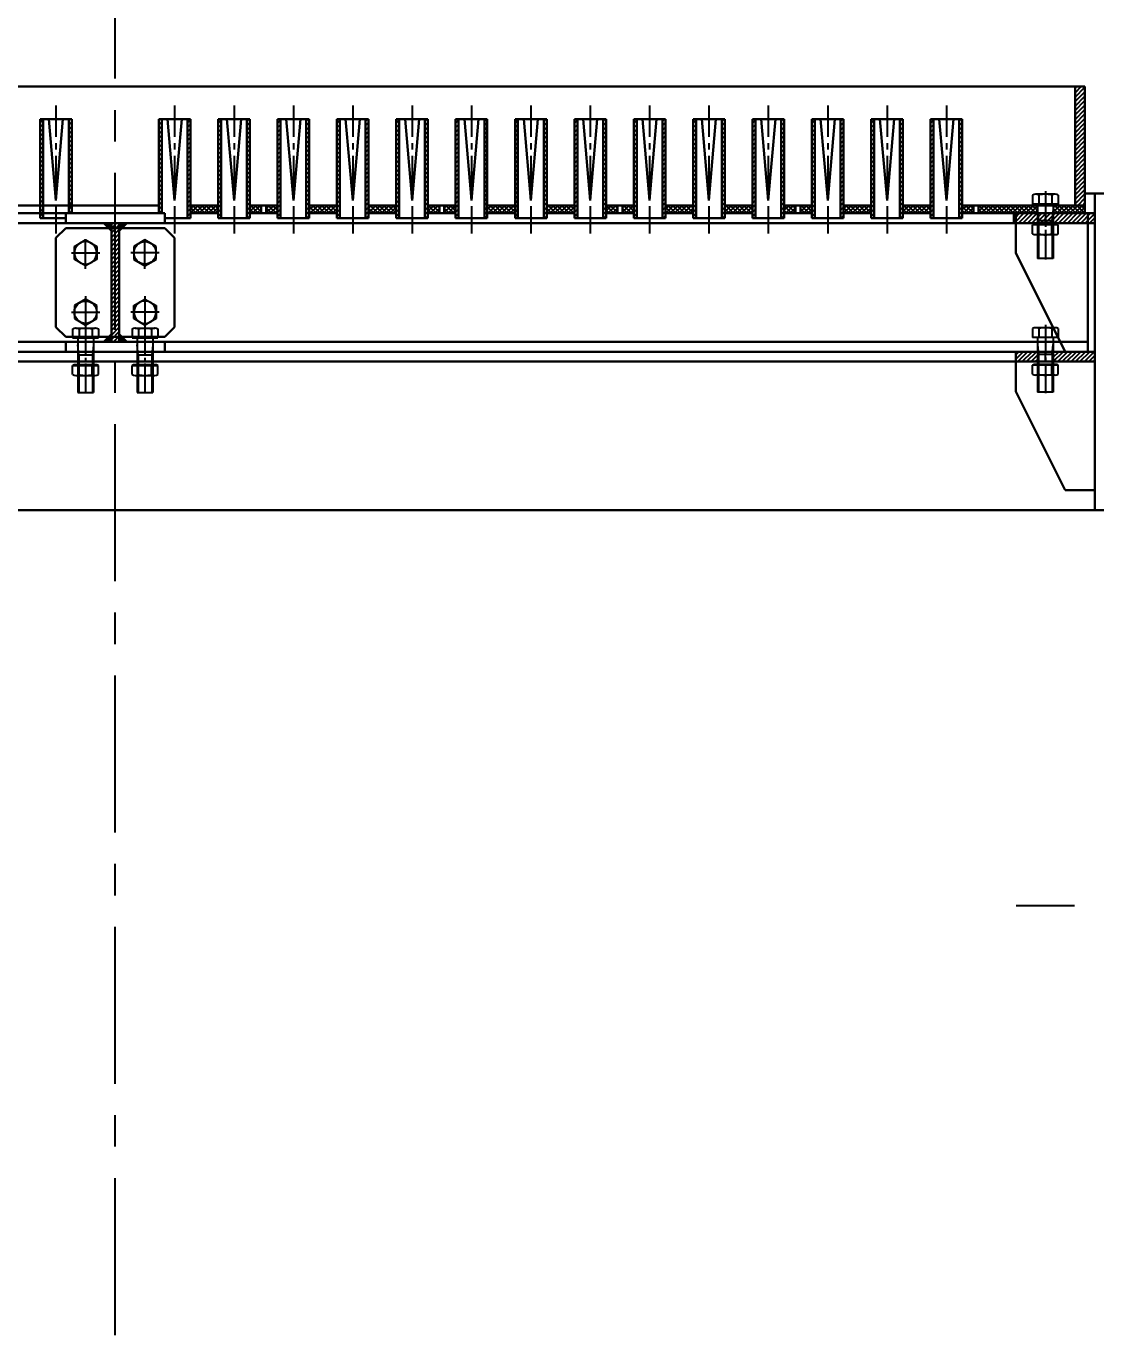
# Model space of a CAD drawing. Header units: millimetres. Extents: x -1286879 to -1269059, y -656245 to -631015.
# Drawn here: x -1282922 to -1281841, y -645422 to -644098 of the extents above; entities that cross this region are included whole.
import ezdxf

# ---------------------------------------------------------------- set-up
doc = ezdxf.new("R2010")
doc.units = ezdxf.units.MM
doc.linetypes.add('CENTER', pattern=[50.8, 31.75, -6.35, 6.35, -6.35])
doc.linetypes.add('EB_DASHDOT', pattern=[39, 30, -3, 3, -3])
doc.layers.get('0').update_dxf_attribs({"linetype": 'CONTINUOUS'})
doc.layers.get('Defpoints').update_dxf_attribs({"linetype": 'CONTINUOUS'})
for name, color, linetype in [('EbLayer1', 7, 'CONTINUOUS'), ('EbLayer2', 1, 'EB_DASHDOT'), ('EbLayer4', 7, 'CONTINUOUS')]:
    doc.layers.add(name, color=color, linetype=linetype)
doc.styles.add('HZ', font='txt.shx', dxfattribs={"width": 0.8, "bigfont": 'hztxt.shx'})
doc.dimstyles.new('gqb100', dxfattribs={"dimscale": 5, "dimtxt": 20, "dimasz": 15, "dimexe": 40, "dimexo": 8, "dimgap": 5, "dimtad": 1, "dimtoh": 1, "dimdec": 0, "dimdsep": 46, "dimtxsty": 'HZ', "dimcen": 5, "dimadec": 0, "dimazin": 0, "dimtfac": 1, "dimtdec": 0, "dimtmove": 0, "dimatfit": 3, "dimfxl": 1, "dimtolj": 1, "dimtzin": 0, "dimarcsym": 0})
pattern_1 = [(45, (-15287.3894, -126156.0307), (-2.24506403, 2.24506403), [])]
pattern_2 = [(45, (-30260.9053, -125150.8062), (-2.24506403, 2.24506403), []), (135, (-30260.9053, -125150.8062), (-2.24506403, -2.24506403), [])]
pattern_3 = [(45, (-30260.9053, -125150.8062), (-2.24506403, 2.24506403), [])]

# ---------------------------------------------------------------- blocks, each defined once
blk = doc.blocks.new('EB_BLOCK2', base_point=(64.5, -59.9))
at = {"layer": 'EbLayer1'}
for p, q in [((64.5, -46.8), (53.1, -53.4)), ((75.8, -53.4), (64.5, -46.8)), ((53.1, -53.4), (53.1, -66.5)), ((75.8, -66.5), (75.8, -53.4)), ((53.1, -66.5), (64.5, -73)), ((64.5, -73), (75.8, -66.5))]:
    blk.add_line(p, q, dxfattribs=at)
blk.add_circle((64.5, -59.9), 11.3, dxfattribs=at)
at = {"layer": 'EbLayer2', "linetype": 'EB_DASHDOT'}
for p, q in [((64.5, -76), (64.5, -43.8)), ((78.8, -59.9), (50.1, -59.9))]:
    blk.add_line(p, q, dxfattribs=at)
blk = doc.blocks.new('EB_BLOCK1', base_point=(-28.1, -59.9))
at = {"layer": 'EbLayer1'}
for p, q in [((-38.1, -50.1), (-38.1, -69.7)), ((-37.2, -46.8), (-28.1, -46.8)), ((-28.1, -46.8), (-28.1, -73)), ((-28.1, -51.9), (-28.1, -67.9)), ((-28.1, -51.9), (26.9, -51.9)), ((-11.1, -51.9), (-11.1, -67.9)), ((26.9, -51.9), (26.9, -67.9)), ((-37.2, -53.4), (-28.1, -53.4)), ((-37.2, -66.5), (-28.1, -66.5)), ((-37.2, -73), (-28.1, -73)), ((-28.1, -67.9), (26.9, -67.9))]:
    blk.add_line(p, q, dxfattribs=at)
for centre, radius, start, end in [((-31.8, -50.1), 6.34, 148.9424, 211.0576), ((-14.1, -59.9), 24, 164.1807, 195.8193), ((-31.8, -69.7), 6.34, 148.9424, 211.0576)]:
    blk.add_arc(centre, radius, start, end, dxfattribs=at)
at = {"layer": 'EbLayer2', "linetype": 'EB_DASHDOT'}
blk.add_line((-41.1, -59.9), (29.9, -59.9), dxfattribs=at)
at = {"layer": 'EbLayer4'}
for p, q in [((-11.1, -53.1), (-21.1, -51.9)), ((-11.1, -53.1), (26.9, -53.1)), ((-21.1, -67.9), (-11.1, -66.7)), ((-11.1, -66.7), (26.9, -66.7))]:
    blk.add_line(p, q, dxfattribs=at)
blk = doc.blocks.new('*D339')
at = {"color": 0, "lineweight": -2, "ltscale": 0.5}
for p, q in [((-1282506.7, -632203.6), (-1280781.7, -632203.6)), ((-1280881.7, -632253.6), (-1280881.7, -654709.3)), ((-1280961.4, -654759.3), (-1280781.7, -654759.3))]:
    blk.add_line(p, q, dxfattribs=at)
at = {"color": 0, "ltscale": 0.5}
for points in [[(-1280890.1, -632253.6), (-1280873.4, -632253.6), (-1280881.7, -632203.6)], [(-1280890.1, -654709.3), (-1280873.4, -654709.3), (-1280881.7, -654759.3)]]:
    blk.add_solid(points, dxfattribs=at)
at = {"layer": 'Defpoints', "color": 0, "ltscale": 0.5}
for p in [(-1282536.7, -632203.6), (-1280991.4, -654759.3), (-1280881.7, -654759.3)]:
    blk.add_point(p, dxfattribs=at)
at = {"color": 0, "ltscale": 0.5, "insert": (-1280951.7, -643481.4), "char_height": 110, "attachment_point": 5, "rotation": 90, "style": 'HZ'}
blk.add_mtext('\\A1;~22556', dxfattribs=at)

msp = doc.modelspace()

# ---------------------------------------------------------------- hatches: boundary and pattern name
h = msp.add_hatch()
h.set_pattern_fill('ANSI31', color=256, style=0)
h.set_pattern_definition(pattern_3)
h.paths.add_polyline_path([(-1281851.7, -644158.6), (-1281861.7, -644158.6), (-1281861.7, -644278.6), (-1281851.7, -644278.6)])
at = {"ltscale": 0.5}
h = msp.add_hatch(dxfattribs=at)
h.set_pattern_fill('ANSI31', color=256, style=0)
h.set_pattern_definition([(135, (-2535402.567, -125150.8062), (2.24506403, 2.24506403), [])])
h.paths.add_polyline_path([(-1282878.7, -644191.6), (-1282875.7, -644191.6), (-1282875.7, -644286.6), (-1282878.7, -644286.6)])
h.paths.add_polyline_path([(-1282907.7, -644191.6), (-1282904.7, -644191.6), (-1282904.7, -644291.6), (-1282907.7, -644291.6)])
h = msp.add_hatch(dxfattribs=at)
h.set_pattern_fill('ANSI31', color=256, style=0)
h.set_pattern_definition(pattern_3)
h.paths.add_polyline_path([(-1282784.7, -644191.6), (-1282787.7, -644191.6), (-1282787.7, -644286.6), (-1282784.7, -644286.6)])
h.paths.add_polyline_path([(-1282755.7, -644191.6), (-1282758.7, -644191.6), (-1282758.7, -644291.6), (-1282755.7, -644291.6)])
h = msp.add_hatch(dxfattribs=at)
h.set_pattern_fill('ANSI31', color=256, style=0)
h.set_pattern_definition(pattern_3)
h.paths.add_polyline_path([(-1282724.7, -644191.6), (-1282727.7, -644191.6), (-1282727.7, -644291.6), (-1282724.7, -644291.6)])
h.paths.add_polyline_path([(-1282695.7, -644191.6), (-1282698.7, -644191.6), (-1282698.7, -644291.6), (-1282695.7, -644291.6)])
h = msp.add_hatch(dxfattribs=at)
h.set_pattern_fill('ANSI31', color=256, style=0)
h.set_pattern_definition([(45, (-30200.9053, -125150.8062), (-2.24506403, 2.24506403), [])])
h.paths.add_polyline_path([(-1282664.7, -644191.6), (-1282667.7, -644191.6), (-1282667.7, -644291.6), (-1282664.7, -644291.6)])
h.paths.add_polyline_path([(-1282635.7, -644191.6), (-1282638.7, -644191.6), (-1282638.7, -644291.6), (-1282635.7, -644291.6)])
h = msp.add_hatch(dxfattribs=at)
h.set_pattern_fill('ANSI31', color=256, style=0)
h.set_pattern_definition([(45, (-30140.9053, -125150.8062), (-2.24506403, 2.24506403), [])])
h.paths.add_polyline_path([(-1282604.7, -644191.6), (-1282607.7, -644191.6), (-1282607.7, -644291.6), (-1282604.7, -644291.6)])
h.paths.add_polyline_path([(-1282575.7, -644191.6), (-1282578.7, -644191.6), (-1282578.7, -644291.6), (-1282575.7, -644291.6)])
h = msp.add_hatch(dxfattribs=at)
h.set_pattern_fill('ANSI31', color=256, style=0)
h.set_pattern_definition([(45, (-30080.9053, -125150.8062), (-2.24506403, 2.24506403), [])])
h.paths.add_polyline_path([(-1282544.7, -644191.6), (-1282547.7, -644191.6), (-1282547.7, -644291.6), (-1282544.7, -644291.6)])
h.paths.add_polyline_path([(-1282515.7, -644191.6), (-1282518.7, -644191.6), (-1282518.7, -644291.6), (-1282515.7, -644291.6)])
h = msp.add_hatch(dxfattribs=at)
h.set_pattern_fill('ANSI31', color=256, style=0)
h.set_pattern_definition([(45, (-30020.9053, -125150.8062), (-2.24506403, 2.24506403), [])])
h.paths.add_polyline_path([(-1282484.7, -644191.6), (-1282487.7, -644191.6), (-1282487.7, -644291.6), (-1282484.7, -644291.6)])
h.paths.add_polyline_path([(-1282455.7, -644191.6), (-1282458.7, -644191.6), (-1282458.7, -644291.6), (-1282455.7, -644291.6)])
h = msp.add_hatch(dxfattribs=at)
h.set_pattern_fill('ANSI31', color=256, style=0)
h.set_pattern_definition([(45, (-29960.9053, -125150.8062), (-2.24506403, 2.24506403), [])])
h.paths.add_polyline_path([(-1282424.7, -644191.6), (-1282427.7, -644191.6), (-1282427.7, -644291.6), (-1282424.7, -644291.6)])
h.paths.add_polyline_path([(-1282395.7, -644191.6), (-1282398.7, -644191.6), (-1282398.7, -644291.6), (-1282395.7, -644291.6)])
h = msp.add_hatch(dxfattribs=at)
h.set_pattern_fill('ANSI31', color=256, style=0)
h.set_pattern_definition([(45, (-29900.9053, -125150.8062), (-2.24506403, 2.24506403), [])])
h.paths.add_polyline_path([(-1282364.7, -644191.6), (-1282367.7, -644191.6), (-1282367.7, -644291.6), (-1282364.7, -644291.6)])
h.paths.add_polyline_path([(-1282335.7, -644191.6), (-1282338.7, -644191.6), (-1282338.7, -644291.6), (-1282335.7, -644291.6)])
h = msp.add_hatch(dxfattribs=at)
h.set_pattern_fill('ANSI31', color=256, style=0)
h.set_pattern_definition([(45, (-29840.9053, -125150.8062), (-2.24506403, 2.24506403), [])])
h.paths.add_polyline_path([(-1282304.7, -644191.6), (-1282307.7, -644191.6), (-1282307.7, -644291.6), (-1282304.7, -644291.6)])
h.paths.add_polyline_path([(-1282275.7, -644191.6), (-1282278.7, -644191.6), (-1282278.7, -644291.6), (-1282275.7, -644291.6)])
h = msp.add_hatch(dxfattribs=at)
h.set_pattern_fill('ANSI31', color=256, style=0)
h.set_pattern_definition([(45, (-29780.9053, -125150.8062), (-2.24506403, 2.24506403), [])])
h.paths.add_polyline_path([(-1282244.7, -644191.6), (-1282247.7, -644191.6), (-1282247.7, -644291.6), (-1282244.7, -644291.6)])
h.paths.add_polyline_path([(-1282215.7, -644191.6), (-1282218.7, -644191.6), (-1282218.7, -644291.6), (-1282215.7, -644291.6)])
h = msp.add_hatch(dxfattribs=at)
h.set_pattern_fill('ANSI31', color=256, style=0)
h.set_pattern_definition([(45, (-29720.9053, -125150.8062), (-2.24506403, 2.24506403), [])])
h.paths.add_polyline_path([(-1282184.7, -644191.6), (-1282187.7, -644191.6), (-1282187.7, -644291.6), (-1282184.7, -644291.6)])
h.paths.add_polyline_path([(-1282155.7, -644191.6), (-1282158.7, -644191.6), (-1282158.7, -644291.6), (-1282155.7, -644291.6)])
h = msp.add_hatch(dxfattribs=at)
h.set_pattern_fill('ANSI31', color=256, style=0)
h.set_pattern_definition([(45, (-29660.9053, -125150.8062), (-2.24506403, 2.24506403), [])])
h.paths.add_polyline_path([(-1282124.7, -644191.6), (-1282127.7, -644191.6), (-1282127.7, -644291.6), (-1282124.7, -644291.6)])
h.paths.add_polyline_path([(-1282095.7, -644191.6), (-1282098.7, -644191.6), (-1282098.7, -644291.6), (-1282095.7, -644291.6)])
h = msp.add_hatch(dxfattribs=at)
h.set_pattern_fill('ANSI31', color=256, style=0)
h.set_pattern_definition([(45, (-29600.9053, -125150.8062), (-2.24506403, 2.24506403), [])])
h.paths.add_polyline_path([(-1282064.7, -644191.6), (-1282067.7, -644191.6), (-1282067.7, -644291.6), (-1282064.7, -644291.6)])
h.paths.add_polyline_path([(-1282035.7, -644191.6), (-1282038.7, -644191.6), (-1282038.7, -644291.6), (-1282035.7, -644291.6)])
h = msp.add_hatch(dxfattribs=at)
h.set_pattern_fill('ANSI31', color=256, style=0)
h.set_pattern_definition([(45, (-29540.9053, -125150.8062), (-2.24506403, 2.24506403), [])])
h.paths.add_polyline_path([(-1282004.7, -644191.6), (-1282007.7, -644191.6), (-1282007.7, -644291.6), (-1282004.7, -644291.6)])
h.paths.add_polyline_path([(-1281975.7, -644191.6), (-1281978.7, -644191.6), (-1281978.7, -644291.6), (-1281975.7, -644291.6)])
h = msp.add_hatch()
h.set_pattern_fill('ANSI37', color=256, style=0)
h.set_pattern_definition(pattern_2)
h.paths.add_polyline_path([(-1282727.7, -644286.6), (-1282727.7, -644278.6), (-1282755.7, -644278.6), (-1282755.7, -644286.6)])
h = msp.add_hatch()
h.set_pattern_fill('ANSI37', color=256, style=0)
h.set_pattern_definition(pattern_2)
h.paths.add_polyline_path([(-1282367.7, -644286.6), (-1282367.7, -644278.6), (-1282395.7, -644278.6), (-1282395.7, -644286.6)])
h.paths.add_polyline_path([(-1282427.7, -644286.6), (-1282427.7, -644278.6), (-1282455.7, -644278.6), (-1282455.7, -644286.6)])
h.paths.add_polyline_path([(-1282499.2, -644286.6), (-1282487.7, -644286.6), (-1282487.7, -644278.6), (-1282499.2, -644278.6)])
h.paths.add_polyline_path([(-1282504.2, -644286.6), (-1282504.2, -644278.6), (-1282515.7, -644278.6), (-1282515.7, -644286.6)])
h.paths.add_polyline_path([(-1282547.7, -644286.6), (-1282547.7, -644278.6), (-1282575.7, -644278.6), (-1282575.7, -644286.6)])
h.paths.add_polyline_path([(-1282607.7, -644286.6), (-1282607.7, -644278.6), (-1282635.7, -644278.6), (-1282635.7, -644286.6)])
h.paths.add_polyline_path([(-1282667.7, -644286.6), (-1282667.7, -644278.6), (-1282679.2, -644278.6), (-1282679.2, -644286.6)])
h.paths.add_polyline_path([(-1282684.2, -644286.6), (-1282684.2, -644278.6), (-1282695.7, -644278.6), (-1282695.7, -644286.6)])
h = msp.add_hatch()
h.set_pattern_fill('ANSI37', color=256, style=0)
h.set_pattern_definition(pattern_2)
h.paths.add_polyline_path([(-1282007.7, -644286.6), (-1282007.7, -644278.6), (-1282035.7, -644278.6), (-1282035.7, -644286.6)])
h.paths.add_polyline_path([(-1282067.7, -644286.6), (-1282067.7, -644278.6), (-1282095.7, -644278.6), (-1282095.7, -644286.6)])
h.paths.add_polyline_path([(-1282127.7, -644286.6), (-1282127.7, -644278.6), (-1282139.2, -644278.6), (-1282139.2, -644286.6)])
h.paths.add_polyline_path([(-1282144.2, -644286.6), (-1282144.2, -644278.6), (-1282155.7, -644278.6), (-1282155.7, -644286.6)])
h.paths.add_polyline_path([(-1282187.7, -644286.6), (-1282187.7, -644278.6), (-1282215.7, -644278.6), (-1282215.7, -644286.6)])
h.paths.add_polyline_path([(-1282247.7, -644286.6), (-1282247.7, -644278.6), (-1282275.7, -644278.6), (-1282275.7, -644286.6)])
h.paths.add_polyline_path([(-1282307.7, -644286.6), (-1282307.7, -644278.6), (-1282319.2, -644278.6), (-1282319.2, -644286.6)])
h.paths.add_polyline_path([(-1282335.7, -644286.6), (-1282324.2, -644286.6), (-1282324.2, -644278.6), (-1282335.7, -644278.6)])
h = msp.add_hatch()
h.set_pattern_fill('ANSI37', color=256, style=0)
h.set_pattern_definition(pattern_2)
h.paths.add_polyline_path([(-1281883.7, -644278.6), (-1281883.7, -644286.6), (-1281851.7, -644286.6), (-1281851.7, -644278.6)])
h.paths.add_polyline_path([(-1281899.7, -644286.6), (-1281899.7, -644278.6), (-1281959.2, -644278.6), (-1281959.2, -644286.6)])
h.paths.add_polyline_path([(-1281964.2, -644286.6), (-1281964.2, -644278.6), (-1281975.7, -644278.6), (-1281975.7, -644286.6)])
h = msp.add_hatch(dxfattribs=at)
h.set_pattern_fill('ANSI31', color=256, style=0)
h.set_pattern_definition(pattern_1)
h.paths.add_polyline_path([(-1281841.7, -644296.6), (-1281841.7, -644286.6), (-1281921.7, -644286.6), (-1281921.7, -644296.6)])
h.paths.add_polyline_path([(-1281841.7, -644436.6), (-1281841.7, -644426.6), (-1281883.7, -644426.6), (-1281883.7, -644436.6)])
h.paths.add_polyline_path([(-1281921.7, -644426.6), (-1281921.7, -644436.6), (-1281899.7, -644436.6), (-1281899.7, -644426.6)])
h = msp.add_hatch()
h.set_pattern_fill('ANSI31', color=256, scale=0.5, style=0)
h.set_pattern_definition([(135, (-2819282.8306, 49365.2767), (1.1225320151, 1.1225320151), [])])
h.paths.add_polyline_path([(-1282843.7, -644296.6), (-1282835.7, -644296.6), (-1282835.7, -644304.6)])
h = msp.add_hatch(dxfattribs=at)
h.set_pattern_fill('ANSI31', color=256, style=0)
h.set_pattern_definition(pattern_1)
h.paths.add_polyline_path([(-1282831.7, -644416.6), (-1282827.7, -644416.6), (-1282827.7, -644296.6), (-1282831.7, -644296.6)])
h.paths.add_polyline_path([(-1282835.7, -644416.6), (-1282831.7, -644416.6), (-1282831.7, -644296.6), (-1282835.7, -644296.6)])
h = msp.add_hatch()
h.set_pattern_fill('ANSI31', color=256, scale=0.5, style=0)
h.set_pattern_definition([(45, (253619.3583, 49365.2767), (-1.1225320151, 1.1225320151), [])])
h.paths.add_polyline_path([(-1282819.7, -644296.6), (-1282827.7, -644296.6), (-1282827.7, -644304.6)])
h = msp.add_hatch()
h.set_pattern_fill('ANSI31', color=256, scale=0.5, style=0)
h.set_pattern_definition([(225, (-2819282.8306, -1338078.3804), (1.1225320151, -1.1225320151), [])])
h.paths.add_polyline_path([(-1282843.7, -644416.6), (-1282835.7, -644416.6), (-1282835.7, -644408.6)])
h = msp.add_hatch()
h.set_pattern_fill('ANSI31', color=256, scale=0.5, style=0)
h.set_pattern_definition([(315, (253619.3583, -1338078.3804), (-1.1225320151, -1.1225320151), [])])
h.paths.add_polyline_path([(-1282819.7, -644416.6), (-1282827.7, -644416.6), (-1282827.7, -644408.6)])

# ---------------------------------------------------------------- linework, layer by layer
at = {"linetype": 'CENTER', "ltscale": 5}
msp.add_line((-1282831.7, -654818.5), (-1282831.7, -631981.8), dxfattribs=at)
at = {"linetype": 'CENTER', "ltscale": 10}
msp.add_line((-1281354.2, -644986.6), (-1281921.3, -644986.6), dxfattribs=at)
at = {"layer": 'EbLayer1'}
for p, q in [((-1281878.7, -644298.3), (-1281904.8, -644298.3)), ((-1281904.8, -644307.4), (-1281904.8, -644298.3)), ((-1281881.9, -644297.4), (-1281901.5, -644297.4)), ((-1281881.9, -644308.3), (-1281901.5, -644308.3)), ((-1281883.7, -644298.3), (-1281899.7, -644298.3)), ((-1281898.3, -644307.4), (-1281898.3, -644298.3)), ((-1281885.2, -644307.4), (-1281885.2, -644298.3)), ((-1281878.7, -644307.4), (-1281878.7, -644298.3)), ((-1282874.8, -644440.6), (-1282848.7, -644440.6)), ((-1282874.8, -644449.6), (-1282874.8, -644440.6)), ((-1282871.5, -644439.6), (-1282851.9, -644439.6)), ((-1282869.7, -644440.6), (-1282853.7, -644440.6)), ((-1282868.3, -644449.6), (-1282868.3, -644440.6)), ((-1282855.2, -644449.6), (-1282855.2, -644440.6)), ((-1282848.7, -644449.6), (-1282848.7, -644440.6)), ((-1282814.8, -644449.6), (-1282814.8, -644440.6)), ((-1282814.8, -644440.6), (-1282788.7, -644440.6)), ((-1282811.5, -644439.6), (-1282791.9, -644439.6)), ((-1282809.7, -644440.6), (-1282793.7, -644440.6)), ((-1282808.3, -644449.6), (-1282808.3, -644440.6)), ((-1282795.2, -644449.6), (-1282795.2, -644440.6)), ((-1282788.7, -644449.6), (-1282788.7, -644440.6)), ((-1281878.7, -644440.3), (-1281904.8, -644440.3)), ((-1281904.8, -644449.4), (-1281904.8, -644440.3)), ((-1281881.9, -644439.4), (-1281901.5, -644439.4)), ((-1281883.7, -644440.3), (-1281899.7, -644440.3)), ((-1281898.3, -644449.4), (-1281898.3, -644440.3)), ((-1281885.2, -644449.4), (-1281885.2, -644440.3)), ((-1281878.7, -644449.4), (-1281878.7, -644440.3)), ((-1282871.5, -644450.6), (-1282851.9, -644450.6)), ((-1282811.5, -644450.6), (-1282791.9, -644450.6)), ((-1281881.9, -644450.3), (-1281901.5, -644450.3))]:
    msp.add_line(p, q, dxfattribs=at)
for centre, radius, start, end in [((-1281901.5, -644303.7), 6.34, 58.9424, 121.0576), ((-1281901.5, -644301.9), 6.34, 238.9424, 301.0576), ((-1281891.7, -644321.4), 24, 74.1807, 105.8193), ((-1281891.7, -644284.3), 24, 254.1807, 285.8193), ((-1281881.9, -644303.7), 6.34, 58.9424, 121.0576), ((-1281881.9, -644301.9), 6.34, 238.9424, 301.0576), ((-1282871.5, -644446), 6.34, 58.9424, 121.0576), ((-1282861.7, -644463.6), 24, 74.1807, 105.8193), ((-1282851.9, -644446), 6.34, 58.9424, 121.0576), ((-1282811.5, -644446), 6.34, 58.9424, 121.0576), ((-1282801.7, -644463.6), 24, 74.1807, 105.8193), ((-1282791.9, -644446), 6.34, 58.9424, 121.0576), ((-1281901.5, -644445.7), 6.34, 58.9424, 121.0576), ((-1281891.7, -644463.4), 24, 74.1807, 105.8193), ((-1281881.9, -644445.7), 6.34, 58.9424, 121.0576), ((-1282871.5, -644444.2), 6.34, 238.9424, 301.0576), ((-1282861.7, -644426.6), 24, 254.1807, 285.8193), ((-1282851.9, -644444.2), 6.34, 238.9424, 301.0576), ((-1282811.5, -644444.2), 6.34, 238.9424, 301.0576), ((-1282801.7, -644426.6), 24, 254.1807, 285.8193), ((-1282791.9, -644444.2), 6.34, 238.9424, 301.0576), ((-1281901.5, -644443.9), 6.34, 238.9424, 301.0576), ((-1281891.7, -644426.3), 24, 254.1807, 285.8193), ((-1281881.9, -644443.9), 6.34, 238.9424, 301.0576)]:
    msp.add_arc(centre, radius, start, end, dxfattribs=at)
at = {"layer": 'EbLayer2', "color": 7, "linetype": 'CENTER'}
for p, q in [((-1282891.7, -644177.7), (-1282891.7, -644307.2)), ((-1282771.7, -644177.7), (-1282771.7, -644307.2)), ((-1282711.7, -644177.7), (-1282711.7, -644307.2)), ((-1282651.7, -644177.7), (-1282651.7, -644307.2)), ((-1282591.7, -644177.7), (-1282591.7, -644307.2)), ((-1282531.7, -644177.7), (-1282531.7, -644307.2)), ((-1282471.7, -644177.7), (-1282471.7, -644307.2)), ((-1282411.7, -644177.7), (-1282411.7, -644307.2)), ((-1282351.7, -644177.7), (-1282351.7, -644307.2)), ((-1282291.7, -644177.7), (-1282291.7, -644307.2)), ((-1282231.7, -644177.7), (-1282231.7, -644307.2)), ((-1282171.7, -644177.7), (-1282171.7, -644307.2)), ((-1282111.7, -644177.7), (-1282111.7, -644307.2)), ((-1282051.7, -644177.7), (-1282051.7, -644307.2)), ((-1281991.7, -644177.7), (-1281991.7, -644307.2))]:
    msp.add_line(p, q, dxfattribs=at)
at = {"layer": 'EbLayer2', "color": 7, "linetype": 'EB_DASHDOT', "ltscale": 20}
for p, q in [((-1281891.7, -644296.3), (-1281891.7, -644291.3)), ((-1281891.7, -644296.3), (-1281891.7, -644291.3)), ((-1281891.7, -644296.3), (-1281891.7, -644291.3)), ((-1281891.7, -644436.3), (-1281891.7, -644426.3)), ((-1281891.7, -644436.3), (-1281891.7, -644426.3)), ((-1281891.7, -644436.3), (-1281891.7, -644426.3))]:
    msp.add_line(p, q, dxfattribs=at)
at = {"layer": 'EbLayer4', "color": 6, "linetype": 'Continuous', "lineweight": 30}
for p, q in [((-1281851.7, -644158.6), (-1283811.7, -644158.6)), ((-1281861.7, -644278.6), (-1281861.7, -644158.6)), ((-1281851.7, -644286.6), (-1281851.7, -644158.6)), ((-1282907.7, -644291.6), (-1282907.7, -644191.6)), ((-1282907.7, -644191.6), (-1282875.7, -644191.6)), ((-1282904.7, -644291.6), (-1282904.7, -644191.6)), ((-1282891.7, -644273.6), (-1282898.9, -644191.6)), ((-1282891.7, -644273.6), (-1282884.6, -644191.6)), ((-1282878.7, -644286.6), (-1282878.7, -644191.6)), ((-1282875.7, -644286.6), (-1282875.7, -644191.6)), ((-1282787.7, -644286.6), (-1282787.7, -644191.6)), ((-1282755.7, -644191.6), (-1282787.7, -644191.6)), ((-1282784.7, -644286.6), (-1282784.7, -644191.6)), ((-1282771.7, -644273.6), (-1282778.9, -644191.6)), ((-1282771.7, -644273.6), (-1282764.6, -644191.6)), ((-1282758.7, -644291.6), (-1282758.7, -644191.6)), ((-1282755.7, -644291.6), (-1282755.7, -644191.6)), ((-1282727.7, -644291.6), (-1282727.7, -644191.6)), ((-1282695.7, -644191.6), (-1282727.7, -644191.6)), ((-1282724.7, -644291.6), (-1282724.7, -644191.6)), ((-1282711.7, -644273.6), (-1282718.9, -644191.6)), ((-1282711.7, -644273.6), (-1282704.6, -644191.6)), ((-1282698.7, -644291.6), (-1282698.7, -644191.6)), ((-1282695.7, -644291.6), (-1282695.7, -644191.6)), ((-1282667.7, -644291.6), (-1282667.7, -644191.6)), ((-1282635.7, -644191.6), (-1282667.7, -644191.6)), ((-1282664.7, -644291.6), (-1282664.7, -644191.6)), ((-1282651.7, -644273.6), (-1282658.9, -644191.6)), ((-1282651.7, -644273.6), (-1282644.6, -644191.6)), ((-1282638.7, -644291.6), (-1282638.7, -644191.6)), ((-1282635.7, -644291.6), (-1282635.7, -644191.6)), ((-1282607.7, -644291.6), (-1282607.7, -644191.6)), ((-1282575.7, -644191.6), (-1282607.7, -644191.6)), ((-1282604.7, -644291.6), (-1282604.7, -644191.6)), ((-1282591.7, -644273.6), (-1282598.9, -644191.6)), ((-1282591.7, -644273.6), (-1282584.6, -644191.6)), ((-1282578.7, -644291.6), (-1282578.7, -644191.6)), ((-1282575.7, -644291.6), (-1282575.7, -644191.6)), ((-1282547.7, -644291.6), (-1282547.7, -644191.6)), ((-1282515.7, -644191.6), (-1282547.7, -644191.6)), ((-1282544.7, -644291.6), (-1282544.7, -644191.6)), ((-1282531.7, -644273.6), (-1282538.9, -644191.6)), ((-1282531.7, -644273.6), (-1282524.6, -644191.6)), ((-1282518.7, -644291.6), (-1282518.7, -644191.6)), ((-1282515.7, -644291.6), (-1282515.7, -644191.6)), ((-1282487.7, -644291.6), (-1282487.7, -644191.6)), ((-1282455.7, -644191.6), (-1282487.7, -644191.6)), ((-1282484.7, -644291.6), (-1282484.7, -644191.6)), ((-1282471.7, -644273.6), (-1282478.9, -644191.6)), ((-1282471.7, -644273.6), (-1282464.6, -644191.6)), ((-1282458.7, -644291.6), (-1282458.7, -644191.6)), ((-1282455.7, -644291.6), (-1282455.7, -644191.6)), ((-1282427.7, -644291.6), (-1282427.7, -644191.6)), ((-1282395.7, -644191.6), (-1282427.7, -644191.6)), ((-1282424.7, -644291.6), (-1282424.7, -644191.6)), ((-1282411.7, -644273.6), (-1282418.9, -644191.6)), ((-1282411.7, -644273.6), (-1282404.6, -644191.6)), ((-1282398.7, -644291.6), (-1282398.7, -644191.6)), ((-1282395.7, -644291.6), (-1282395.7, -644191.6)), ((-1282367.7, -644291.6), (-1282367.7, -644191.6)), ((-1282335.7, -644191.6), (-1282367.7, -644191.6)), ((-1282364.7, -644291.6), (-1282364.7, -644191.6)), ((-1282351.7, -644273.6), (-1282358.9, -644191.6)), ((-1282351.7, -644273.6), (-1282344.6, -644191.6)), ((-1282338.7, -644291.6), (-1282338.7, -644191.6)), ((-1282335.7, -644291.6), (-1282335.7, -644191.6)), ((-1282307.7, -644291.6), (-1282307.7, -644191.6)), ((-1282275.7, -644191.6), (-1282307.7, -644191.6)), ((-1282304.7, -644291.6), (-1282304.7, -644191.6)), ((-1282291.7, -644273.6), (-1282298.9, -644191.6)), ((-1282291.7, -644273.6), (-1282284.6, -644191.6)), ((-1282278.7, -644291.6), (-1282278.7, -644191.6)), ((-1282275.7, -644291.6), (-1282275.7, -644191.6)), ((-1282247.7, -644291.6), (-1282247.7, -644191.6)), ((-1282215.7, -644191.6), (-1282247.7, -644191.6)), ((-1282244.7, -644291.6), (-1282244.7, -644191.6)), ((-1282231.7, -644273.6), (-1282238.9, -644191.6)), ((-1282231.7, -644273.6), (-1282224.6, -644191.6)), ((-1282218.7, -644291.6), (-1282218.7, -644191.6)), ((-1282215.7, -644291.6), (-1282215.7, -644191.6)), ((-1282187.7, -644291.6), (-1282187.7, -644191.6)), ((-1282155.7, -644191.6), (-1282187.7, -644191.6)), ((-1282184.7, -644291.6), (-1282184.7, -644191.6)), ((-1282171.7, -644273.6), (-1282178.9, -644191.6)), ((-1282171.7, -644273.6), (-1282164.6, -644191.6)), ((-1282158.7, -644291.6), (-1282158.7, -644191.6)), ((-1282155.7, -644291.6), (-1282155.7, -644191.6)), ((-1282127.7, -644291.6), (-1282127.7, -644191.6)), ((-1282095.7, -644191.6), (-1282127.7, -644191.6)), ((-1282124.7, -644291.6), (-1282124.7, -644191.6)), ((-1282111.7, -644273.6), (-1282118.9, -644191.6)), ((-1282111.7, -644273.6), (-1282104.6, -644191.6)), ((-1282098.7, -644291.6), (-1282098.7, -644191.6)), ((-1282095.7, -644291.6), (-1282095.7, -644191.6)), ((-1282067.7, -644291.6), (-1282067.7, -644191.6)), ((-1282035.7, -644191.6), (-1282067.7, -644191.6)), ((-1282064.7, -644291.6), (-1282064.7, -644191.6)), ((-1282051.7, -644273.6), (-1282058.9, -644191.6)), ((-1282051.7, -644273.6), (-1282044.6, -644191.6)), ((-1282038.7, -644291.6), (-1282038.7, -644191.6)), ((-1282035.7, -644291.6), (-1282035.7, -644191.6)), ((-1282007.7, -644291.6), (-1282007.7, -644191.6)), ((-1281975.7, -644191.6), (-1282007.7, -644191.6)), ((-1282004.7, -644291.6), (-1282004.7, -644191.6)), ((-1281991.7, -644273.6), (-1281998.9, -644191.6)), ((-1281991.7, -644273.6), (-1281984.6, -644191.6)), ((-1281978.7, -644291.6), (-1281978.7, -644191.6)), ((-1281975.7, -644291.6), (-1281975.7, -644191.6)), ((-1281831.7, -644266.6), (-1281851.7, -644266.6)), ((-1281841.7, -644586.6), (-1281841.7, -644266.6)), ((-1282787.7, -644278.6), (-1283811.7, -644278.6)), ((-1282727.7, -644278.6), (-1282755.7, -644278.6)), ((-1282667.7, -644278.6), (-1282695.7, -644278.6)), ((-1282684.2, -644278.6), (-1282684.2, -644286.6)), ((-1282679.2, -644278.6), (-1282679.2, -644286.6)), ((-1282607.7, -644278.6), (-1282635.7, -644278.6)), ((-1282547.7, -644278.6), (-1282575.7, -644278.6)), ((-1282487.7, -644278.6), (-1282515.7, -644278.6)), ((-1282504.2, -644278.6), (-1282504.2, -644286.6)), ((-1282499.2, -644278.6), (-1282499.2, -644286.6)), ((-1282427.7, -644278.6), (-1282455.7, -644278.6)), ((-1282367.7, -644278.6), (-1282395.7, -644278.6)), ((-1282307.7, -644278.6), (-1282335.7, -644278.6)), ((-1282324.2, -644278.6), (-1282324.2, -644286.6)), ((-1282319.2, -644278.6), (-1282319.2, -644286.6)), ((-1282247.7, -644278.6), (-1282275.7, -644278.6)), ((-1282187.7, -644278.6), (-1282215.7, -644278.6)), ((-1282127.7, -644278.6), (-1282155.7, -644278.6)), ((-1282144.2, -644278.6), (-1282144.2, -644286.6)), ((-1282139.2, -644278.6), (-1282139.2, -644286.6)), ((-1282067.7, -644278.6), (-1282095.7, -644278.6)), ((-1282007.7, -644278.6), (-1282035.7, -644278.6)), ((-1281851.7, -644278.6), (-1281975.7, -644278.6)), ((-1281964.2, -644278.6), (-1281964.2, -644286.6)), ((-1281959.2, -644278.6), (-1281959.2, -644286.6)), ((-1282781.7, -644286.6), (-1283814.7, -644286.6)), ((-1282907.7, -644291.6), (-1282881.7, -644291.6)), ((-1282881.7, -644286.6), (-1282881.7, -644296.6)), ((-1282781.7, -644286.6), (-1282781.7, -644296.6)), ((-1282755.7, -644291.6), (-1282781.7, -644291.6)), ((-1282727.7, -644286.6), (-1282755.7, -644286.6)), ((-1282695.7, -644291.6), (-1282727.7, -644291.6)), ((-1282667.7, -644286.6), (-1282695.7, -644286.6)), ((-1282635.7, -644291.6), (-1282667.7, -644291.6)), ((-1282607.7, -644286.6), (-1282635.7, -644286.6)), ((-1282575.7, -644291.6), (-1282607.7, -644291.6)), ((-1282547.7, -644286.6), (-1282575.7, -644286.6)), ((-1282515.7, -644291.6), (-1282547.7, -644291.6)), ((-1282487.7, -644286.6), (-1282515.7, -644286.6)), ((-1282455.7, -644291.6), (-1282487.7, -644291.6)), ((-1282427.7, -644286.6), (-1282455.7, -644286.6)), ((-1282395.7, -644291.6), (-1282427.7, -644291.6)), ((-1282367.7, -644286.6), (-1282395.7, -644286.6)), ((-1282335.7, -644291.6), (-1282367.7, -644291.6)), ((-1282307.7, -644286.6), (-1282335.7, -644286.6)), ((-1282275.7, -644291.6), (-1282307.7, -644291.6)), ((-1282247.7, -644286.6), (-1282275.7, -644286.6)), ((-1282215.7, -644291.6), (-1282247.7, -644291.6)), ((-1282187.7, -644286.6), (-1282215.7, -644286.6)), ((-1282155.7, -644291.6), (-1282187.7, -644291.6)), ((-1282127.7, -644286.6), (-1282155.7, -644286.6)), ((-1282095.7, -644291.6), (-1282127.7, -644291.6)), ((-1282067.7, -644286.6), (-1282095.7, -644286.6)), ((-1282035.7, -644291.6), (-1282067.7, -644291.6)), ((-1282007.7, -644286.6), (-1282035.7, -644286.6)), ((-1281975.7, -644291.6), (-1282007.7, -644291.6)), ((-1281848.7, -644286.6), (-1281975.7, -644286.6)), ((-1281923.7, -644286.6), (-1281923.7, -644296.6)), ((-1281841.7, -644286.6), (-1281921.7, -644286.6)), ((-1281921.7, -644286.6), (-1281921.7, -644296.6)), ((-1281841.7, -644286.6), (-1281921.7, -644286.6)), ((-1281848.7, -644286.6), (-1281848.7, -644426.6)), ((-1281848.7, -644296.6), (-1283814.7, -644296.6)), ((-1282881.7, -644301.6), (-1282891.7, -644311.6)), ((-1282781.7, -644301.6), (-1282881.7, -644301.6)), ((-1282835.7, -644296.6), (-1282835.7, -644416.6)), ((-1282827.7, -644296.6), (-1282827.7, -644416.6)), ((-1282781.7, -644301.6), (-1282771.7, -644311.6)), ((-1281841.7, -644296.6), (-1281921.7, -644296.6)), ((-1281921.7, -644326.6), (-1281921.7, -644296.6)), ((-1281848.7, -644296.6), (-1281848.7, -644426.6)), ((-1281841.7, -644426.6), (-1281841.7, -644296.6)), ((-1282891.7, -644311.6), (-1282891.7, -644401.6)), ((-1282771.7, -644311.6), (-1282771.7, -644401.6)), ((-1281921.7, -644326.6), (-1281871.7, -644426.6)), ((-1282881.7, -644411.6), (-1282891.7, -644401.6)), ((-1282781.7, -644411.6), (-1282771.7, -644401.6)), ((-1282781.7, -644411.6), (-1282881.7, -644411.6)), ((-1281848.7, -644416.6), (-1283814.7, -644416.6)), ((-1281841.7, -644426.6), (-1283814.7, -644426.6)), ((-1282881.7, -644416.6), (-1282881.7, -644426.6)), ((-1282781.7, -644416.6), (-1282781.7, -644426.6)), ((-1281921.7, -644426.6), (-1281921.7, -644436.6)), ((-1281871.7, -644416.6), (-1281848.7, -644416.6)), ((-1281921.7, -644436.6), (-1283814.7, -644436.6)), ((-1281841.7, -644436.6), (-1281921.7, -644436.6)), ((-1281921.7, -644466.6), (-1281921.7, -644436.6)), ((-1281921.7, -644466.6), (-1281871.7, -644566.6)), ((-1281871.7, -644566.6), (-1281841.7, -644566.6)), ((-1281831.7, -644586.6), (-1283831.7, -644586.6))]:
    msp.add_line(p, q, dxfattribs=at)
at = {"layer": 'EbLayer4', "color": 6}
for p, q in [((-1282835.7, -644304.6), (-1282843.7, -644296.6)), ((-1282827.7, -644304.6), (-1282819.7, -644296.6)), ((-1282835.7, -644408.6), (-1282843.7, -644416.6)), ((-1282827.7, -644408.6), (-1282819.7, -644416.6)), ((-1282801.7, -644416.6), (-1282861.7, -644416.6)), ((-1282801.7, -644426.6), (-1282861.7, -644426.6)), ((-1282801.7, -644416.6), (-1282819.7, -644416.6))]:
    msp.add_line(p, q, dxfattribs=at)

# ---------------------------------------------------------------- block references
at = {"layer": 'EbLayer1'}
for name, p, rotation in [('EB_BLOCK1', (-1281891.7, -644277.3), 270), ('EB_BLOCK2', (-1282861.7, -644386.6), 180), ('EB_BLOCK1', (-1281891.7, -644412.3), 270)]:
    msp.add_blockref(name, p, dxfattribs=dict(at, rotation=rotation))
at = {"layer": 'EbLayer1', "xscale": -1}
msp.add_blockref('EB_BLOCK2', (-1282861.7, -644326.6), dxfattribs=at)
at = {"layer": 'EbLayer1'}
msp.add_blockref('EB_BLOCK2', (-1282801.7, -644326.6), dxfattribs=at)
at = {"layer": 'EbLayer1', "xscale": -1}
for name, p, rotation in [('EB_BLOCK2', (-1282801.7, -644386.6), 180), ('EB_BLOCK1', (-1282861.7, -644412.6), 89.99999999973318), ('EB_BLOCK1', (-1282801.7, -644412.6), 90)]:
    msp.add_blockref(name, p, dxfattribs=dict(at, rotation=rotation))

# ---------------------------------------------------------------- dimensions: what is measured, and where the dimension line sits
at = {"ltscale": 0.5}
dim = msp.add_linear_dim(base=(-1280881.7, -654759.3), p1=(-1282536.7, -632203.6), p2=(-1280991.4, -654759.3), angle=90, text='~<>', dimstyle='gqb100', override={"dimtxt": 22, "dimasz": 10, "dimexe": 20, "dimexo": 6, "dimgap": 3}, dxfattribs=at)
dim.commit()
dim.dimension.update_dxf_attribs({"geometry": '*D339', "text_midpoint": (-1280951.7, -643481.4)})

doc.saveas('drawing.dxf')
